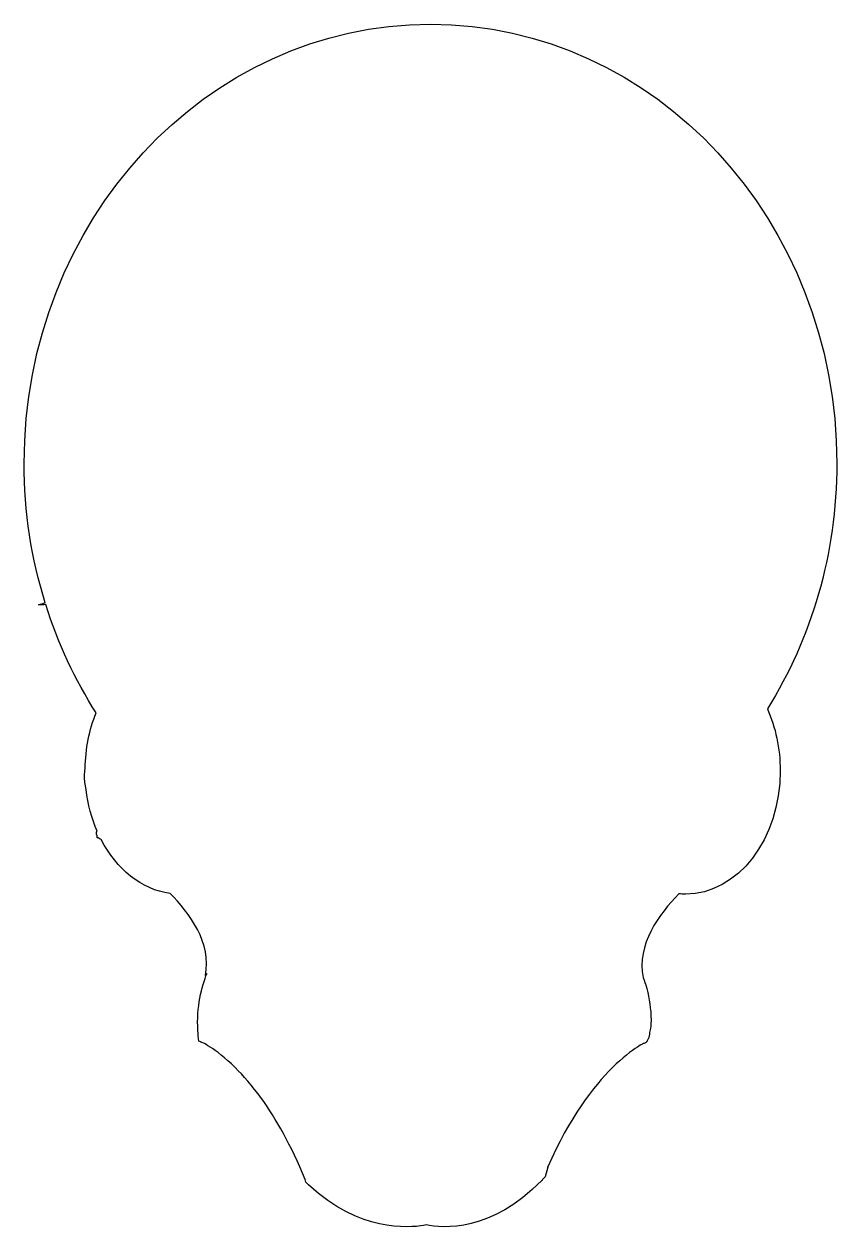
# Model space of a CAD drawing. Header units: centimetres. Extents: x -5.2 to 5.2, y -7.7 to 7.6.
import ezdxf

# ---------------------------------------------------------------- set-up
doc = ezdxf.new("R2010")
doc.units = ezdxf.units.CM
doc.header["$MEASUREMENT"] = 0
doc.layers.add('Camada 1', color=7, linetype='Continuous')

msp = doc.modelspace()

# ---------------------------------------------------------------- linework, layer by layer
at = {"layer": 'Camada 1'}
msp.add_open_spline([(-1.42526, -7.22106), (-0.79267, -7.73313), (-0.19378, -7.64924), (-0.0558, -7.62069), (-0.0558, -7.62069), (0.15481, -7.66427), (0.7733, -7.71724), (1.41359, -7.05438), (1.41359, -7.05438), (1.41359, -7.05438), (1.41862, -7.057), (1.41862, -7.057), (1.41862, -7.057), (1.42045, -7.05237), (1.42238, -7.04785), (1.42423, -7.04324), (1.42423, -7.04324), (1.43, -7.03721), (1.43574, -7.03139), (1.44143, -7.02522), (1.44143, -7.02522), (1.44725, -7.01953), (1.45299, -7.01384), (1.4586, -7.00818), (1.4586, -7.00818), (1.4586, -7.00818), (1.49278, -6.88634), (1.49278, -6.88634), (1.49278, -6.88634), (1.49154, -6.88737), (1.49021, -6.8884), (1.48894, -6.88944), (1.48894, -6.88944), (1.76784, -6.2514), (2.07221, -5.85733), (2.31211, -5.62021), (2.31211, -5.62021), (2.44234, -5.49157), (2.55362, -5.40907), (2.63178, -5.35893), (2.63178, -5.35893), (2.66382, -5.33845), (2.68991, -5.32356), (2.70981, -5.31297), (2.70981, -5.31297), (2.7178, -5.31416), (2.72881, -5.30924), (2.74384, -5.2959), (2.74384, -5.2959), (2.74437, -5.29566), (2.74519, -5.29529), (2.74561, -5.29508), (2.74561, -5.29508), (2.75066, -5.29278), (2.75246, -5.29206), (2.75246, -5.29204), (2.75246, -5.29204), (2.75246, -5.29204), (2.75108, -5.28765), (2.75108, -5.28765), (2.75108, -5.28765), (2.78013, -5.25246), (2.78415, -5.18055), (2.7927, -5.13938), (2.7927, -5.13938), (2.8049, -5.08085), (2.80498, -5.02111), (2.80238, -4.95973), (2.80238, -4.95973), (2.79682, -4.82746), (2.77486, -4.69597), (2.73869, -4.5687), (2.73869, -4.5687), (2.73681, -4.56206), (2.72189, -4.52351), (2.70223, -4.47401), (2.70223, -4.47401), (2.61555, -4.06311), (2.91093, -3.66232), (3.15549, -3.41152), (3.15549, -3.41152), (3.18375, -3.41411), (3.21219, -3.41589), (3.24092, -3.41589), (3.24092, -3.41589), (3.90674, -3.41589), (4.44647, -2.71374), (4.44647, -1.8476), (4.44647, -1.8476), (4.44647, -1.56069), (4.38697, -1.29205), (4.28359, -1.0607), (4.28359, -1.0607), (4.84093, -0.16953), (5.16632, 0.90473), (5.16632, 2.06107), (5.16632, 2.06107), (5.16632, 5.14431), (2.85323, 7.64378), (-0.00012, 7.64378), (-0.00012, 7.64378), (-2.85335, 7.64384), (-5.16644, 5.1444), (-5.16644, 2.06113), (-5.16644, 2.06113), (-5.16644, 1.44097), (-5.07267, 0.84458), (-4.89985, 0.28731), (-4.89985, 0.28731), (-4.93052, 0.28165), (-4.95795, 0.2722), (-4.98454, 0.26186), (-4.98454, 0.26186), (-4.95496, 0.26075), (-4.92461, 0.26186), (-4.89286, 0.26469), (-4.89286, 0.26469), (-4.73768, -0.22865), (-4.52043, -0.69104), (-4.25114, -1.11159), (-4.25114, -1.11159), (-4.33792, -1.3236), (-4.38809, -1.56458), (-4.39145, -1.82049), (-4.39145, -1.82049), (-4.39563, -1.85057), (-4.39822, -1.88129), (-4.39857, -1.91257), (-4.39857, -1.91257), (-4.39878, -1.96334), (-4.39246, -2.02327), (-4.37833, -2.08497), (-4.37833, -2.08497), (-4.35608, -2.27558), (-4.30721, -2.45473), (-4.23723, -2.61628), (-4.23723, -2.61628), (-4.26464, -2.62496), (-4.23257, -2.67274), (-4.23879, -2.69756), (-4.23879, -2.69756), (-4.22249, -2.69939), (-4.20439, -2.71685), (-4.18773, -2.72129), (-4.18773, -2.72129), (-3.9931, -3.09787), (-3.67626, -3.35872), (-3.31109, -3.40751), (-3.31109, -3.40751), (-3.06725, -3.65124), (-2.77602, -4.04026), (-2.8631, -4.44888), (-2.8631, -4.44888), (-2.8631, -4.44888), (-2.8427, -4.4225), (-2.8427, -4.4225), (-2.8427, -4.4225), (-2.90789, -4.58927), (-2.97904, -4.84814), (-2.95734, -5.15148), (-2.95734, -5.15148), (-2.95491, -5.18495), (-2.9512, -5.24805), (-2.94633, -5.28248), (-2.94633, -5.28248), (-2.94633, -5.28248), (-2.92262, -5.29074), (-2.92262, -5.29074), (-2.92262, -5.29074), (-2.92262, -5.29074), (-2.92302, -5.29204), (-2.92302, -5.29204), (-2.92302, -5.29204), (-2.92302, -5.29207), (-2.92127, -5.29275), (-2.91619, -5.29506), (-2.91619, -5.29506), (-2.91111, -5.29737), (-2.90328, -5.30112), (-2.89291, -5.30636), (-2.89291, -5.30636), (-2.87219, -5.31692), (-2.84142, -5.33396), (-2.80232, -5.35891), (-2.80232, -5.35891), (-2.72416, -5.40908), (-2.61288, -5.49157), (-2.48265, -5.62021), (-2.48265, -5.62021), (-2.38068, -5.72099), (-2.26707, -5.85019), (-2.14872, -6.01433), (-2.14872, -6.01433), (-2.14901, -6.01523), (-2.14904, -6.01645), (-2.14941, -6.01727), (-2.14941, -6.01727), (-2.14835, -6.01738), (-2.14729, -6.01761), (-2.14623, -6.01775), (-2.14623, -6.01775), (-1.96518, -6.26942), (-1.77319, -6.60306), (-1.59489, -7.04269), (-1.59489, -7.04269), (-1.59489, -7.04269), (-1.58648, -7.07809), (-1.58648, -7.07809), (-1.58648, -7.07809), (-1.57468, -7.08957), (-1.56288, -7.10026), (-1.55111, -7.1113), (-1.55111, -7.1113), (-1.55111, -7.1113), (-1.42526, -7.22106), (-1.42526, -7.22106)], degree=3, knots=[0, 0, 0, 0, 0.01818182, 0.01818182, 0.01818182, 0.01818182, 0.03636364, 0.03636364, 0.03636364, 0.03636364, 0.05454545, 0.05454545, 0.05454545, 0.05454545, 0.07272727, 0.07272727, 0.07272727, 0.07272727, 0.09090909, 0.09090909, 0.09090909, 0.09090909, 0.10909091, 0.10909091, 0.10909091, 0.10909091, 0.12727273, 0.12727273, 0.12727273, 0.12727273, 0.14545455, 0.14545455, 0.14545455, 0.14545455, 0.16363636, 0.16363636, 0.16363636, 0.16363636, 0.18181818, 0.18181818, 0.18181818, 0.18181818, 0.2, 0.2, 0.2, 0.2, 0.21818182, 0.21818182, 0.21818182, 0.21818182, 0.23636364, 0.23636364, 0.23636364, 0.23636364, 0.25454545, 0.25454545, 0.25454545, 0.25454545, 0.27272727, 0.27272727, 0.27272727, 0.27272727, 0.29090909, 0.29090909, 0.29090909, 0.29090909, 0.30909091, 0.30909091, 0.30909091, 0.30909091, 0.32727273, 0.32727273, 0.32727273, 0.32727273, 0.34545455, 0.34545455, 0.34545455, 0.34545455, 0.36363636, 0.36363636, 0.36363636, 0.36363636, 0.38181818, 0.38181818, 0.38181818, 0.38181818, 0.4, 0.4, 0.4, 0.4, 0.41818182, 0.41818182, 0.41818182, 0.41818182, 0.43636364, 0.43636364, 0.43636364, 0.43636364, 0.45454545, 0.45454545, 0.45454545, 0.45454545, 0.47272727, 0.47272727, 0.47272727, 0.47272727, 0.49090909, 0.49090909, 0.49090909, 0.49090909, 0.50909091, 0.50909091, 0.50909091, 0.50909091, 0.52727273, 0.52727273, 0.52727273, 0.52727273, 0.54545455, 0.54545455, 0.54545455, 0.54545455, 0.56363636, 0.56363636, 0.56363636, 0.56363636, 0.58181818, 0.58181818, 0.58181818, 0.58181818, 0.6, 0.6, 0.6, 0.6, 0.61818182, 0.61818182, 0.61818182, 0.61818182, 0.63636364, 0.63636364, 0.63636364, 0.63636364, 0.65454545, 0.65454545, 0.65454545, 0.65454545, 0.67272727, 0.67272727, 0.67272727, 0.67272727, 0.69090909, 0.69090909, 0.69090909, 0.69090909, 0.70909091, 0.70909091, 0.70909091, 0.70909091, 0.72727273, 0.72727273, 0.72727273, 0.72727273, 0.74545455, 0.74545455, 0.74545455, 0.74545455, 0.76363636, 0.76363636, 0.76363636, 0.76363636, 0.78181818, 0.78181818, 0.78181818, 0.78181818, 0.8, 0.8, 0.8, 0.8, 0.81818182, 0.81818182, 0.81818182, 0.81818182, 0.83636364, 0.83636364, 0.83636364, 0.83636364, 0.85454545, 0.85454545, 0.85454545, 0.85454545, 0.87272727, 0.87272727, 0.87272727, 0.87272727, 0.89090909, 0.89090909, 0.89090909, 0.89090909, 0.90909091, 0.90909091, 0.90909091, 0.90909091, 0.92727273, 0.92727273, 0.92727273, 0.92727273, 0.94545455, 0.94545455, 0.94545455, 0.94545455, 0.96363636, 0.96363636, 0.96363636, 0.96363636, 1, 1, 1, 1], dxfattribs=at)

doc.saveas('drawing.dxf')
